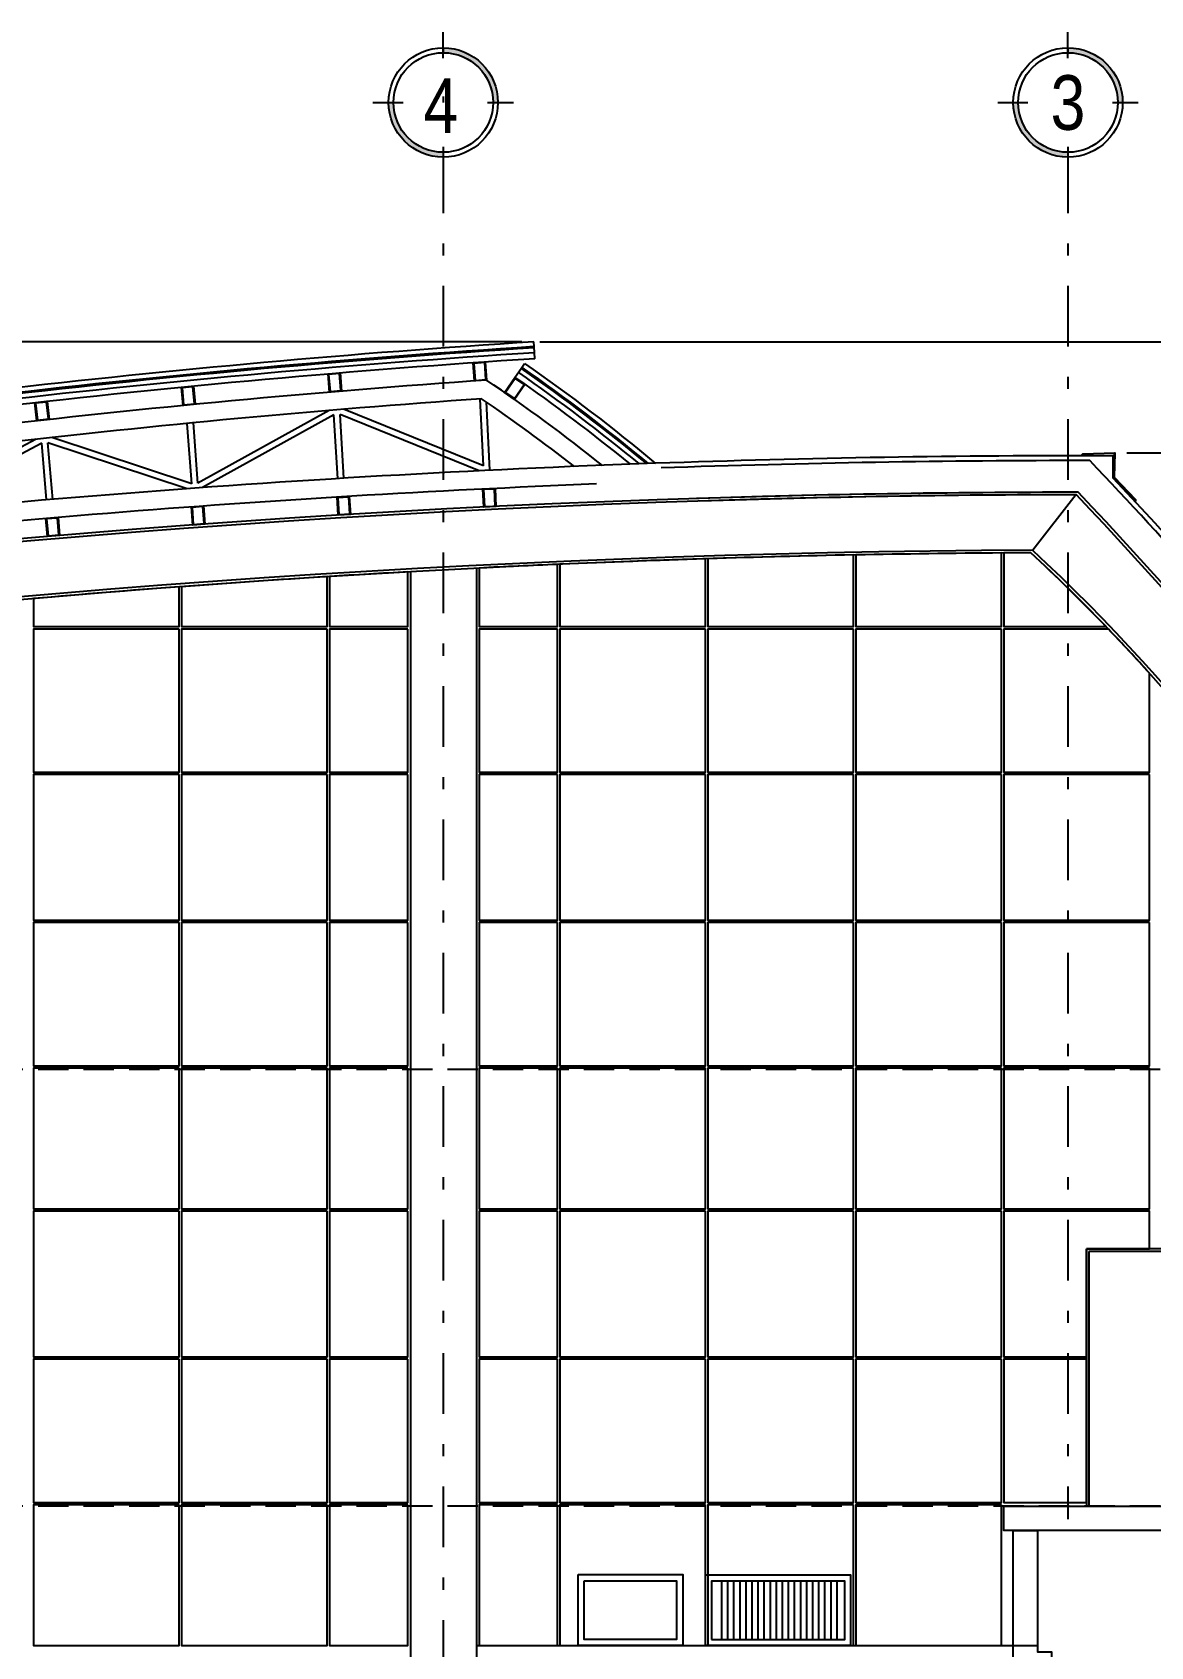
# Model space of a CAD drawing. Extents: x -133 to 84, y -2 to 88.
# Drawn here: x -100.56 to -91.34, y 53.34 to 66.65 of the extents above; entities that cross this region are included whole.
import ezdxf
from ezdxf.enums import TextEntityAlignment as Align

# ---------------------------------------------------------------- set-up
doc = ezdxf.new("R2010")
doc.units = 0
doc.header["$MEASUREMENT"] = 0
for name, pattern in [('RHCG02-4502(DOS ARA)AR-FA-003-08$0$CENTER', [2, 1.25, -0.25, 0.25, -0.25]), ('RHCG02-4502(DOS ARA)AR-FA-003-08$0$DASHDOT', [1, 0.5, -0.25, 0, -0.25]), ('RHCG02-4502(DOS ARA)AR-FA-003-08$0$HIDDEN', [0.375, 0.25, -0.125]), ('RHCG02-4502(DOS ARA)AR-FA-003-08$0$HIDDEN2', [0.1875, 0.125, -0.0625])]:
    doc.linetypes.add(name, pattern=pattern)
for name, color, linetype in [('arq-louver', 1, 'Continuous'), ('luminarias', 3, 'Continuous'), ('RHCG02-4502(DOS ARA)AR-FA-003-08$0$02', 2, 'Continuous'), ('RHCG02-4502(DOS ARA)AR-FA-003-08$0$03', 3, 'Continuous'), ('RHCG02-4502(DOS ARA)AR-FA-003-08$0$05', 5, 'Continuous'), ('RHCG02-4502(DOS ARA)AR-FA-003-08$0$arq-cotas', 2, 'Continuous'), ('RHCG02-4502(DOS ARA)AR-FA-003-08$0$arq-ejes-circulo', 1, 'Continuous'), ('RHCG02-4502(DOS ARA)AR-FA-003-08$0$arq-ejes-principales', 1, 'RHCG02-4502(DOS ARA)AR-FA-003-08$0$DASHDOT'), ('RHCG02-4502(DOS ARA)AR-FA-003-08$0$arq-fachada', 252, 'Continuous'), ('RHCG02-4502(DOS ARA)AR-FA-003-08$0$arq-niveles', 1, 'Continuous'), ('RHCG02-4502(DOS ARA)AR-FA-003-08$0$arq-paredes', 4, 'Continuous'), ('RHCG02-4502(DOS ARA)AR-FA-003-08$0$arq-text-ejes', 2, 'Continuous'), ('RHCG02-4502(DOS ARA)AR-FA-003-08$0$DISEÑO', 2, 'Continuous'), ('RHCG02-4502(DOS ARA)AR-FA-003-08$0$L-06', 2, 'Continuous'), ('RHCG02-4502(DOS ARA)AR-FA-003-08$0$LINE', 2, 'Continuous'), ('RHCG02-4502(DOS ARA)AR-FA-003-08$0$PROYECCION', 2, 'RHCG02-4502(DOS ARA)AR-FA-003-08$0$HIDDEN2')]:
    doc.layers.add(name, color=color, linetype=linetype)
doc.layers.add('RHCG02-4502(DOS ARA)AR-FA-003-08$0$01', color=1, linetype='Continuous', lineweight=25)
doc.styles.add('RHCG02-4502(DOS ARA)AR-FA-003-08$0$dape 2', font='ARIALN.TTF', dxfattribs={"height": 0.15})
doc.dimstyles.new('RHCG02-4502(DOS ARA)AR-FA-003-08$0$dape', dxfattribs={"dimscale": 0.05, "dimtxt": 2, "dimasz": 2, "dimexe": 1, "dimexo": 1, "dimgap": 1, "dimtad": 1, "dimzin": 1, "dimtxsty": 'RHCG02-4502(DOS ARA)AR-FA-003-08$0$dape 2', "dimcen": 30, "dimclrd": 1, "dimclre": 1, "dimclrt": 256, "dimazin": 0, "dimtfac": 1, "dimtmove": 0, "dimatfit": 3, "dimfxl": 1, "dimarcsym": 0})

# ---------------------------------------------------------------- blocks, each defined once
blk = doc.blocks.new('*D81')
at = {"layer": 'Defpoints', "color": 0}
for p in [(-124.439, 64.099), (-96.425, 64.099), (-105.297, 63.069)]:
    blk.add_point(p, dxfattribs=at)
at = {"layer": 'RHCG02-4502(DOS ARA)AR-FA-003-08$0$arq-cotas', "color": 1, "lineweight": -2}
for p, q in [((-96.525, 64.099), (-124.539, 64.099)), ((-124.439, 63.269), (-124.439, 63.899)), ((-105.397, 63.069), (-124.539, 63.069))]:
    blk.add_line(p, q, dxfattribs=at)
at = {"layer": 'RHCG02-4502(DOS ARA)AR-FA-003-08$0$arq-cotas', "color": 1}
for points in [[(-124.472, 63.899), (-124.406, 63.899), (-124.439, 64.099)], [(-124.472, 63.269), (-124.406, 63.269), (-124.439, 63.069)]]:
    blk.add_solid(points, dxfattribs=at)
at = {"layer": 'RHCG02-4502(DOS ARA)AR-FA-003-08$0$arq-cotas', "insert": (-124.629, 63.584), "char_height": 0.15, "attachment_point": 5, "rotation": 90, "style": 'RHCG02-4502(DOS ARA)AR-FA-003-08$0$dape 2'}
blk.add_mtext('1,03', dxfattribs=at)
blk = doc.blocks.new('*D93')
at = {"layer": 'Defpoints', "color": 0}
for p in [(-91.636, 63.182), (-84.698, 63.182), (-88.047, 58.749)]:
    blk.add_point(p, dxfattribs=at)
at = {"layer": 'RHCG02-4502(DOS ARA)AR-FA-003-08$0$arq-cotas', "color": 1, "lineweight": -2}
for p, q in [((-91.536, 63.182), (-84.598, 63.182)), ((-84.698, 58.949), (-84.698, 62.982)), ((-87.947, 58.749), (-84.598, 58.749))]:
    blk.add_line(p, q, dxfattribs=at)
at = {"layer": 'RHCG02-4502(DOS ARA)AR-FA-003-08$0$arq-cotas', "color": 1}
for points in [[(-84.731, 62.982), (-84.664, 62.982), (-84.698, 63.182)], [(-84.731, 58.949), (-84.664, 58.949), (-84.698, 58.749)]]:
    blk.add_solid(points, dxfattribs=at)
at = {"layer": 'RHCG02-4502(DOS ARA)AR-FA-003-08$0$arq-cotas', "insert": (-84.888, 60.965), "char_height": 0.15, "attachment_point": 5, "rotation": 90, "style": 'RHCG02-4502(DOS ARA)AR-FA-003-08$0$dape 2'}
blk.add_mtext('4,43', dxfattribs=at)
blk = doc.blocks.new('*D100')
at = {"layer": 'Defpoints', "color": 0}
for p in [(-96.425, 64.099), (-84.698, 64.099), (-91.536, 63.182)]:
    blk.add_point(p, dxfattribs=at)
at = {"layer": 'RHCG02-4502(DOS ARA)AR-FA-003-08$0$arq-cotas', "color": 1, "lineweight": -2}
for p, q in [((-96.375, 64.099), (-84.648, 64.099)), ((-84.698, 63.282), (-84.698, 63.999)), ((-91.486, 63.182), (-84.648, 63.182))]:
    blk.add_line(p, q, dxfattribs=at)
at = {"layer": 'RHCG02-4502(DOS ARA)AR-FA-003-08$0$arq-cotas', "color": 1}
for points in [[(-84.714, 63.999), (-84.681, 63.999), (-84.698, 64.099)], [(-84.714, 63.282), (-84.681, 63.282), (-84.698, 63.182)]]:
    blk.add_solid(points, dxfattribs=at)
at = {"layer": 'RHCG02-4502(DOS ARA)AR-FA-003-08$0$arq-cotas', "insert": (-84.838, 63.641), "char_height": 0.15, "attachment_point": 5, "rotation": 90, "style": 'RHCG02-4502(DOS ARA)AR-FA-003-08$0$dape 2'}
blk.add_mtext('0,92', dxfattribs=at)
blk = doc.blocks.new('RHCG02-4502(DOS ARA)AR-FA-003-08$0$A$C26084524')
at = {"layer": 'RHCG02-4502(DOS ARA)AR-FA-003-08$0$L-06', "color": 1}
for points in [[(0, 0.15), (0, 0), (0.1, 0), (0.1, 0.15)], [(0.005, 0.145), (0.095, 0.145), (0.095, 0.005), (0.005, 0.005)]]:
    blk.add_lwpolyline(points, close=True, dxfattribs=at)
blk = doc.blocks.new('*U35')
at = {"linetype": 'Continuous'}
h = blk.add_hatch(color=251, dxfattribs=at)
h.paths.add_polyline_path([(0.1643, 0.326), (0.1803, 0.326, -0.414214), (0, 0.1457), (0, 0.1617, 0.414214)])
h.paths.add_polyline_path([(-0.1643, 0.326), (-0.1803, 0.326, -0.414214), (0, 0.5063), (0, 0.4903, 0.414214)])
for p, q in [((0, 0.5577), (0, 0.4724)), ((0, 0.5432), (0, 0.4579)), ((-0.1464, 0.326), (-0.2317, 0.326)), ((0.1464, 0.326), (0.2317, 0.326)), ((0, 0.1796), (0, 0.0943))]:
    blk.add_line(p, q, dxfattribs=at)
at = {"linetype": 'RHCG02-4502(DOS ARA)AR-FA-003-08$0$CENTER', "ltscale": 0.7}
blk.add_line((0, 0.1457), (0, 0.1457), dxfattribs=at)
at = {"linetype": 'Continuous'}
for radius in [0.1803, 0.1643]:
    blk.add_circle((0, 0.326), radius, dxfattribs=at)

msp = doc.modelspace()

# ---------------------------------------------------------------- linework, layer by layer
at = {"layer": 'arq-louver'}
for p, q in [((-94.878, 53.88), (-94.878, 53.4)), ((-94.828, 53.88), (-94.828, 53.4)), ((-94.778, 53.88), (-94.778, 53.4)), ((-94.728, 53.88), (-94.728, 53.4)), ((-94.678, 53.88), (-94.678, 53.4)), ((-94.628, 53.88), (-94.628, 53.4)), ((-94.578, 53.88), (-94.578, 53.4)), ((-94.578, 53.88), (-94.578, 53.4)), ((-94.528, 53.88), (-94.528, 53.4)), ((-94.478, 53.88), (-94.478, 53.4)), ((-94.428, 53.88), (-94.428, 53.4)), ((-94.378, 53.88), (-94.378, 53.4)), ((-94.328, 53.88), (-94.328, 53.4)), ((-94.328, 53.88), (-94.328, 53.4)), ((-94.278, 53.88), (-94.278, 53.4)), ((-94.228, 53.88), (-94.228, 53.4)), ((-94.178, 53.88), (-94.178, 53.4)), ((-94.128, 53.88), (-94.128, 53.4)), ((-94.128, 53.88), (-94.128, 53.4)), ((-94.078, 53.88), (-94.078, 53.4)), ((-94.078, 53.88), (-94.078, 53.4)), ((-94.028, 53.88), (-94.028, 53.4)), ((-93.978, 53.88), (-93.978, 53.4)), ((-93.928, 53.88), (-93.928, 53.4)), ((-93.812, 53.35), (-95.012, 53.35))]:
    msp.add_line(p, q, dxfattribs=at)
for points in [[(-95.012, 53.35), (-93.812, 53.35), (-93.812, 53.93), (-95.012, 53.93)], [(-94.962, 53.4), (-93.862, 53.4), (-93.862, 53.88), (-94.962, 53.88)]]:
    msp.add_lwpolyline(points, close=True, dxfattribs=at)
at = {"layer": 'luminarias', "color": 2}
for points in [[(-96.06, 53.934), (-95.198, 53.934), (-95.198, 53.35), (-96.06, 53.35)], [(-96.01, 53.884), (-95.248, 53.884), (-95.248, 53.4), (-96.01, 53.4)]]:
    msp.add_lwpolyline(points, close=True, dxfattribs=at)
at = {"layer": 'RHCG02-4502(DOS ARA)AR-FA-003-08$0$01', "color": 1}
for p, q in [((-96.422, 64.059), (-96.425, 64.099)), ((-96.524, 63.886), (-96.501, 63.919))]:
    msp.add_line(p, q, dxfattribs=at)
at = {"layer": 'RHCG02-4502(DOS ARA)AR-FA-003-08$0$01', "color": 1, "linetype": 'Continuous'}
msp.add_line((-91.649, 62.974), (-91.649, 63.159), dxfattribs=at)
at = {"layer": 'RHCG02-4502(DOS ARA)AR-FA-003-08$0$01', "color": 1}
msp.add_lwpolyline([(-96.501, 63.919, -0.021801), (-95.422, 63.096, -0.021801)], format="xyb", dxfattribs=at)
for centre, radius, start, end in [((-90.856, -22.614), 86.891, 93.67477, 99.56683), ((-91.854, -38.346), 101.505, 89.88433, 92.01447), ((-118.843, 37.391), 37.336, 34.9511, 43.2514)]:
    msp.add_arc(centre, radius, start, end, dxfattribs=at)
at = {"layer": 'RHCG02-4502(DOS ARA)AR-FA-003-08$0$02'}
for p, q in [((-96.416, 63.959), (-96.422, 64.059)), ((-96.581, 63.804), (-96.524, 63.886)), ((-96.841, 63.076), (-96.868, 63.628)), ((-98.112, 63.533), (-99.195, 62.933)), ((-98.073, 63.496), (-99.157, 62.896)), ((-98.041, 62.97), (-98.073, 63.496)), ((-96.875, 63.035), (-98.023, 63.499)), ((-97.991, 62.973), (-98.023, 63.499)), ((-96.841, 63.076), (-97.994, 63.542)), ((-96.789, 63.039), (-96.816, 63.602)), ((-99.246, 62.928), (-99.282, 63.426)), ((-99.195, 62.933), (-99.232, 63.431)), ((-100.528, 63.295), (-101.6, 62.728)), ((-100.481, 63.262), (-101.555, 62.694)), ((-100.442, 62.795), (-100.481, 63.262)), ((-99.284, 62.887), (-100.431, 63.266)), ((-100.391, 62.799), (-100.431, 63.266)), ((-99.246, 62.928), (-100.399, 63.309))]:
    msp.add_line(p, q, dxfattribs=at)
for points in [[(-96.581, 63.804, -0.019255), (-95.632, 63.089, -0.019255)], [(-96.553, 63.845, -0.020172), (-95.557, 63.091, -0.020172)], [(-96.53, 63.878, -0.020899), (-95.497, 63.094, -0.020899)], [(-96.524, 63.886, -0.02108), (-95.482, 63.094, -0.02108)]]:
    msp.add_lwpolyline(points, format="xyb", dxfattribs=at)
for centre, radius, start, end in [((-90.856, -22.614), 86.851, 93.67477, 99.56683), ((-90.856, -22.614), 86.841, 93.67477, 99.56683), ((-90.856, -22.614), 86.801, 93.67477, 99.56683), ((-90.856, -22.614), 86.751, 93.67477, 99.56683), ((-90.856, -22.614), 86.601, 93.94571, 99.52719), ((-105.368, 51.155), 15.251, 51.4346, 55.8894), ((-90.856, -22.614), 86.451, 93.98008, 99.32029), ((-105.368, 51.155), 15.101, 52.0963, 55.6934), ((-91.854, -38.346), 101.505, 92.01447, 97.10485), ((-91.854, -38.346), 101.465, 89.99293, 91.9893), ((-118.843, 37.391), 37.296, 34.9584, 43.6162), ((-91.859, -38.334), 101.192, 90.0446, 105.75386), ((-91.769, -38.882), 101.72, 90.10399, 105.71328), ((-91.854, -38.346), 101.353, 92.29278, 96.8586), ((-91.859, -38.334), 101.192, 90.0446, 91.82579), ((-91.769, -38.882), 101.72, 90.10399, 91.85343), ((-118.807, 37.421), 36.975, 35.1239, 43.4264), ((-118.807, 37.421), 37, 35.1239, 43.4317), ((-91.865, -38.377), 100.757, 90.25484, 105.63013), ((-91.794, -38.793), 101.153, 90.30286, 105.59971), ((-102.695, 51.173), 15.251, 27.9028, 47.1774), ((-102.695, 51.173), 15.276, 27.9071, 47.1853)]:
    msp.add_arc(centre, radius, start, end, dxfattribs=at)
at = {"layer": 'RHCG02-4502(DOS ARA)AR-FA-003-08$0$03', "color": 3, "linetype": 'Continuous'}
msp.add_lwpolyline([(-91.639, 63.179), (-91.898, 63.171), (-91.905, 63.165), (-91.907, 63.167), (-91.9, 63.174), (-91.636, 63.182), (-91.64, 62.983), (-91.466, 62.797), (-91.465, 62.784), (-91.468, 62.784), (-91.469, 62.795), (-91.643, 62.981)], close=True, dxfattribs=at)
at = {"layer": 'RHCG02-4502(DOS ARA)AR-FA-003-08$0$05'}
for p, q in [((-91.869, 56.619), (-91.869, 54.499)), ((-89.297, 56.619), (-91.869, 56.619)), ((-91.849, 56.599), (-91.849, 54.499)), ((-89.297, 56.599), (-91.849, 56.599))]:
    msp.add_line(p, q, dxfattribs=at)
at = {"layer": 'RHCG02-4502(DOS ARA)AR-FA-003-08$0$arq-ejes-principales'}
for p, q in [((-97.172, 66.522), (-97.172, 66.482)), ((-92.022, 66.522), (-92.022, 66.482)), ((-97.172, 66.121), (-97.172, 66.071)), ((-97.172, 65.66), (-97.172, 50.112)), ((-92.022, 65.66), (-92.022, 54.392))]:
    msp.add_line(p, q, dxfattribs=at)
at = {"layer": 'RHCG02-4502(DOS ARA)AR-FA-003-08$0$arq-fachada', "color": 251}
for points in [[(-95.01, 62.309, 0.002968), (-96.21, 62.264), (-96.21, 61.75), (-95.01, 61.75)], [(-93.79, 62.341, 0.002967), (-94.99, 62.31), (-94.99, 61.75), (-93.79, 61.75)], [(-92.57, 62.357, 0.002966), (-93.77, 62.341), (-93.77, 61.75), (-92.57, 61.75)], [(-92.329, 62.359, 0.000547), (-92.55, 62.358), (-92.55, 61.75), (-91.708, 61.75, 0.014257)], [(-98.13, 62.162, 0.002973), (-99.33, 62.079), (-99.33, 61.75), (-98.13, 61.75)], [(-97.463, 62.201, 0.001602), (-98.11, 62.163), (-98.11, 61.75), (-97.463, 61.75)], [(-96.23, 62.263, 0.001601), (-96.877, 62.233), (-96.877, 61.75), (-96.23, 61.75)], [(-99.35, 62.078, 0.002976), (-100.55, 61.981), (-100.55, 61.75), (-99.35, 61.75)], [(-91.35, 61.365, 0.008166), (-91.689, 61.73), (-92.55, 61.73), (-92.55, 60.55), (-91.35, 60.55)]]:
    msp.add_lwpolyline(points, format="xyb", close=True, dxfattribs=at)
for points in [[(-99.35, 61.73), (-100.55, 61.73), (-100.55, 60.55), (-99.35, 60.55)], [(-98.13, 61.73), (-99.33, 61.73), (-99.33, 60.55), (-98.13, 60.55)], [(-97.463, 61.73), (-98.11, 61.73), (-98.11, 60.55), (-97.463, 60.55)], [(-96.23, 61.73), (-96.877, 61.73), (-96.877, 60.55), (-96.23, 60.55)], [(-95.01, 61.73), (-96.21, 61.73), (-96.21, 60.55), (-95.01, 60.55)], [(-93.79, 61.73), (-94.99, 61.73), (-94.99, 60.55), (-93.79, 60.55)], [(-92.57, 61.73), (-93.77, 61.73), (-93.77, 60.55), (-92.57, 60.55)], [(-99.35, 60.53), (-100.55, 60.53), (-100.55, 59.33), (-99.35, 59.33)], [(-98.13, 60.53), (-99.33, 60.53), (-99.33, 59.33), (-98.13, 59.33)], [(-97.463, 60.53), (-98.11, 60.53), (-98.11, 59.33), (-97.463, 59.33)], [(-96.23, 60.53), (-96.877, 60.53), (-96.877, 59.33), (-96.23, 59.33)], [(-95.01, 60.53), (-96.21, 60.53), (-96.21, 59.33), (-95.01, 59.33)], [(-93.79, 60.53), (-94.99, 60.53), (-94.99, 59.33), (-93.79, 59.33)], [(-92.57, 60.53), (-93.77, 60.53), (-93.77, 59.33), (-92.57, 59.33)], [(-91.35, 60.53), (-92.55, 60.53), (-92.55, 59.33), (-91.35, 59.33)], [(-99.35, 59.31), (-100.55, 59.31), (-100.55, 58.13), (-99.35, 58.13)], [(-98.13, 59.31), (-99.33, 59.31), (-99.33, 58.13), (-98.13, 58.13)], [(-97.463, 59.31), (-98.11, 59.31), (-98.11, 58.13), (-97.463, 58.13)], [(-96.23, 59.31), (-96.877, 59.31), (-96.877, 58.13), (-96.23, 58.13)], [(-95.01, 59.31), (-96.21, 59.31), (-96.21, 58.13), (-95.01, 58.13)], [(-93.79, 59.31), (-94.99, 59.31), (-94.99, 58.13), (-93.79, 58.13)], [(-92.57, 59.31), (-93.77, 59.31), (-93.77, 58.13), (-92.57, 58.13)], [(-91.35, 59.31), (-92.55, 59.31), (-92.55, 58.13), (-91.35, 58.13)], [(-99.35, 58.11), (-100.55, 58.11), (-100.55, 56.95), (-99.35, 56.95)], [(-98.13, 58.11), (-99.33, 58.11), (-99.33, 56.95), (-98.13, 56.95)], [(-97.463, 58.11), (-98.11, 58.11), (-98.11, 56.95), (-97.463, 56.95)], [(-96.23, 58.11), (-96.877, 58.11), (-96.877, 56.95), (-96.23, 56.95)], [(-95.01, 58.11), (-96.21, 58.11), (-96.21, 56.95), (-95.01, 56.95)], [(-93.79, 58.11), (-94.99, 58.11), (-94.99, 56.95), (-93.79, 56.95)], [(-92.57, 58.11), (-93.77, 58.11), (-93.77, 56.95), (-92.57, 56.95)], [(-91.35, 58.11), (-92.55, 58.11), (-92.55, 56.95), (-91.35, 56.95)], [(-99.35, 56.93), (-100.55, 56.93), (-100.55, 55.73), (-99.35, 55.73)], [(-98.13, 56.93), (-99.33, 56.93), (-99.33, 55.73), (-98.13, 55.73)], [(-97.463, 56.93), (-98.11, 56.93), (-98.11, 55.73), (-97.463, 55.73)], [(-96.23, 56.93), (-96.877, 56.93), (-96.877, 55.73), (-96.23, 55.73)], [(-95.01, 56.93), (-96.21, 56.93), (-96.21, 55.73), (-95.01, 55.73)], [(-93.79, 56.93), (-94.99, 56.93), (-94.99, 55.73), (-93.79, 55.73)], [(-92.57, 56.93), (-93.77, 56.93), (-93.77, 55.73), (-92.57, 55.73)], [(-91.869, 56.619), (-91.35, 56.619), (-91.35, 56.93), (-92.55, 56.93), (-92.55, 55.73), (-91.869, 55.73)], [(-99.35, 55.71), (-100.55, 55.71), (-100.55, 54.53), (-99.35, 54.53)], [(-98.13, 55.71), (-99.33, 55.71), (-99.33, 54.53), (-98.13, 54.53)], [(-97.463, 55.71), (-98.11, 55.71), (-98.11, 54.53), (-97.463, 54.53)], [(-96.23, 55.71), (-96.877, 55.71), (-96.877, 54.53), (-96.23, 54.53)], [(-95.01, 55.71), (-96.21, 55.71), (-96.21, 54.53), (-95.01, 54.53)], [(-93.79, 55.71), (-94.99, 55.71), (-94.99, 54.53), (-93.79, 54.53)], [(-92.57, 55.71), (-93.77, 55.71), (-93.77, 54.53), (-92.57, 54.53)], [(-91.869, 55.71), (-92.55, 55.71), (-92.55, 54.53), (-91.869, 54.53)], [(-99.35, 54.51), (-100.55, 54.51), (-100.55, 53.35), (-99.35, 53.35)], [(-98.13, 54.51), (-99.33, 54.51), (-99.33, 53.35), (-98.13, 53.35)], [(-97.463, 54.51), (-98.11, 54.51), (-98.11, 53.35), (-97.463, 53.35)], [(-96.23, 54.51), (-96.877, 54.51), (-96.877, 53.35), (-96.23, 53.35)], [(-95.01, 54.51), (-96.21, 54.51), (-96.21, 53.35), (-95.01, 53.35)], [(-93.79, 54.51), (-94.99, 54.51), (-94.99, 53.35), (-93.79, 53.35)], [(-92.57, 54.51), (-93.77, 54.51), (-93.77, 53.35), (-92.57, 53.35)]]:
    msp.add_lwpolyline(points, close=True, dxfattribs=at)
at = {"layer": 'RHCG02-4502(DOS ARA)AR-FA-003-08$0$arq-niveles', "color": 1, "linetype": 'RHCG02-4502(DOS ARA)AR-FA-003-08$0$HIDDEN'}
for p, q in [((-80.012, 58.099), (-124.196, 58.099)), ((-80.012, 54.499), (-124.296, 54.499))]:
    msp.add_line(p, q, dxfattribs=at)
at = {"layer": 'RHCG02-4502(DOS ARA)AR-FA-003-08$0$arq-paredes', "color": 2}
msp.add_line((-91.954, 62.838), (-92.313, 62.379), dxfattribs=at)
at = {"layer": 'RHCG02-4502(DOS ARA)AR-FA-003-08$0$arq-paredes', "color": 253}
msp.add_line((-96.897, 53.35), (-92.274, 53.35), dxfattribs=at)
at = {"layer": 'RHCG02-4502(DOS ARA)AR-FA-003-08$0$arq-paredes', "color": 6}
msp.add_lwpolyline([(-92.55, 54.499), (-89.297, 54.499), (-89.297, 54.299), (-92.55, 54.299)], close=True, dxfattribs=at)
at = {"layer": 'RHCG02-4502(DOS ARA)AR-FA-003-08$0$LINE', "color": 6}
msp.add_lwpolyline([(-92.157, 53.099), (-92.274, 53.099), (-92.274, 49.399), (-104.612, 49.399), (-117.161, 51.299), (-129.532, 51.299), (-129.532, 51.499), (-117.145, 51.499), (-104.597, 49.599), (-92.474, 49.599), (-92.474, 54.299), (-92.274, 54.299), (-92.274, 53.299), (-92.157, 53.299), (-92.157, 53.099)], dxfattribs=at)
at = {"layer": 'RHCG02-4502(DOS ARA)AR-FA-003-08$0$PROYECCION', "color": 4, "linetype": 'Continuous'}
for p, q in [((-97.443, 62.203), (-97.443, 50.299)), ((-96.897, 62.232), (-96.897, 50.299))]:
    msp.add_line(p, q, dxfattribs=at)

# ---------------------------------------------------------------- block references
at = {"layer": 'RHCG02-4502(DOS ARA)AR-FA-003-08$0$arq-ejes-circulo', "xscale": 2.5, "yscale": 2.5, "zscale": 2.5, "rotation": 90}
for p in [(-96.357, 66.071), (-91.207, 66.071)]:
    msp.add_blockref('*U35', p, dxfattribs=at)
at = {"layer": 'RHCG02-4502(DOS ARA)AR-FA-003-08$0$DISEÑO', "color": 6, "extrusion": (2.4257e-24, 2.36559e-25, -1), "zscale": -1, "rotation": 356.0290384196953}
msp.add_blockref('RHCG02-4502(DOS ARA)AR-FA-003-08$0$A$C26084524', (96.815, 63.782), dxfattribs=at)
at = {"layer": 'RHCG02-4502(DOS ARA)AR-FA-003-08$0$DISEÑO', "color": 6, "extrusion": (6.86729e-26, 7.17107e-27, -1), "zscale": -1, "rotation": 355.2267502938442}
msp.add_blockref('RHCG02-4502(DOS ARA)AR-FA-003-08$0$A$C26084524', (98.01, 63.692), dxfattribs=at)
at = {"layer": 'RHCG02-4502(DOS ARA)AR-FA-003-08$0$DISEÑO', "color": 6, "extrusion": (-1.32519e-28, 9.20205e-29, -1), "zscale": -1, "rotation": 34.47776072977091}
msp.add_blockref('RHCG02-4502(DOS ARA)AR-FA-003-08$0$A$C26084524', (96.584, 63.623), dxfattribs=at)
at = {"layer": 'RHCG02-4502(DOS ARA)AR-FA-003-08$0$DISEÑO', "color": 6, "extrusion": (3.57919e-26, 3.99058e-27, -1), "zscale": -1, "rotation": 354.4240630276987}
msp.add_blockref('RHCG02-4502(DOS ARA)AR-FA-003-08$0$A$C26084524', (99.217, 63.583), dxfattribs=at)
at = {"layer": 'RHCG02-4502(DOS ARA)AR-FA-003-08$0$DISEÑO', "color": 6, "extrusion": (2.67619e-26, 3.17688e-27, -1), "zscale": -1, "rotation": 353.6229536695333}
msp.add_blockref('RHCG02-4502(DOS ARA)AR-FA-003-08$0$A$C26084524', (100.422, 63.458), dxfattribs=at)
at = {"layer": 'RHCG02-4502(DOS ARA)AR-FA-003-08$0$DISEÑO', "color": 6, "extrusion": (-4.68565e-32, 7.70379e-31, -1), "zscale": -1, "rotation": 356.5194042228483}
msp.add_blockref('RHCG02-4502(DOS ARA)AR-FA-003-08$0$A$C26084524', (97.938, 62.674), dxfattribs=at)
at = {"layer": 'RHCG02-4502(DOS ARA)AR-FA-003-08$0$DISEÑO', "color": 6, "extrusion": (-3.15114e-28, -1.65186e-29, -1), "zscale": -1, "rotation": 357.1987961618721}
msp.add_blockref('RHCG02-4502(DOS ARA)AR-FA-003-08$0$A$C26084524', (96.738, 62.739), dxfattribs=at)
at = {"layer": 'RHCG02-4502(DOS ARA)AR-FA-003-08$0$DISEÑO', "color": 6, "extrusion": (0, 0, -1), "zscale": -1}
for p, rotation in [((99.138, 62.595), 355.8403246309566), ((100.335, 62.501), 355.1608351107737)]:
    msp.add_blockref('RHCG02-4502(DOS ARA)AR-FA-003-08$0$A$C26084524', p, dxfattribs=dict(at, rotation=rotation))

# ---------------------------------------------------------------- texts
at = {"layer": 'RHCG02-4502(DOS ARA)AR-FA-003-08$0$arq-text-ejes', "style": 'RHCG02-4502(DOS ARA)AR-FA-003-08$0$dape 2'}
for s, p in [('3', (-92.022, 66.071)), ('4', (-97.192, 66.045))]:
    msp.add_text(s, height=0.45, dxfattribs=at).set_placement(p, align=Align.MIDDLE)

# ---------------------------------------------------------------- dimensions: what is measured, and where the dimension line sits
at = {"layer": 'RHCG02-4502(DOS ARA)AR-FA-003-08$0$arq-cotas'}
for base, p1, p2, picture, middle in [((-124.439, 64.099), (-105.297, 63.069), (-96.425, 64.099), '*D81', (-124.629, 63.584)), ((-84.698, 63.182), (-88.047, 58.749), (-91.636, 63.182), '*D93', (-84.888, 60.965))]:
    dim = msp.add_linear_dim(base=base, p1=p1, p2=p2, angle=90, dimstyle='RHCG02-4502(DOS ARA)AR-FA-003-08$0$dape', override={"dimscale": 0.1}, dxfattribs=at)
    dim.commit()
    dim.dimension.update_dxf_attribs({"geometry": picture, "text_midpoint": middle})
dim = msp.add_linear_dim(base=(-84.698, 64.099), p1=(-91.536, 63.182), p2=(-96.425, 64.099), angle=90, dimstyle='RHCG02-4502(DOS ARA)AR-FA-003-08$0$dape', dxfattribs=at)
dim.commit()
dim.dimension.update_dxf_attribs({"geometry": '*D100', "text_midpoint": (-84.838, 63.641)})

doc.saveas('drawing.dxf')
